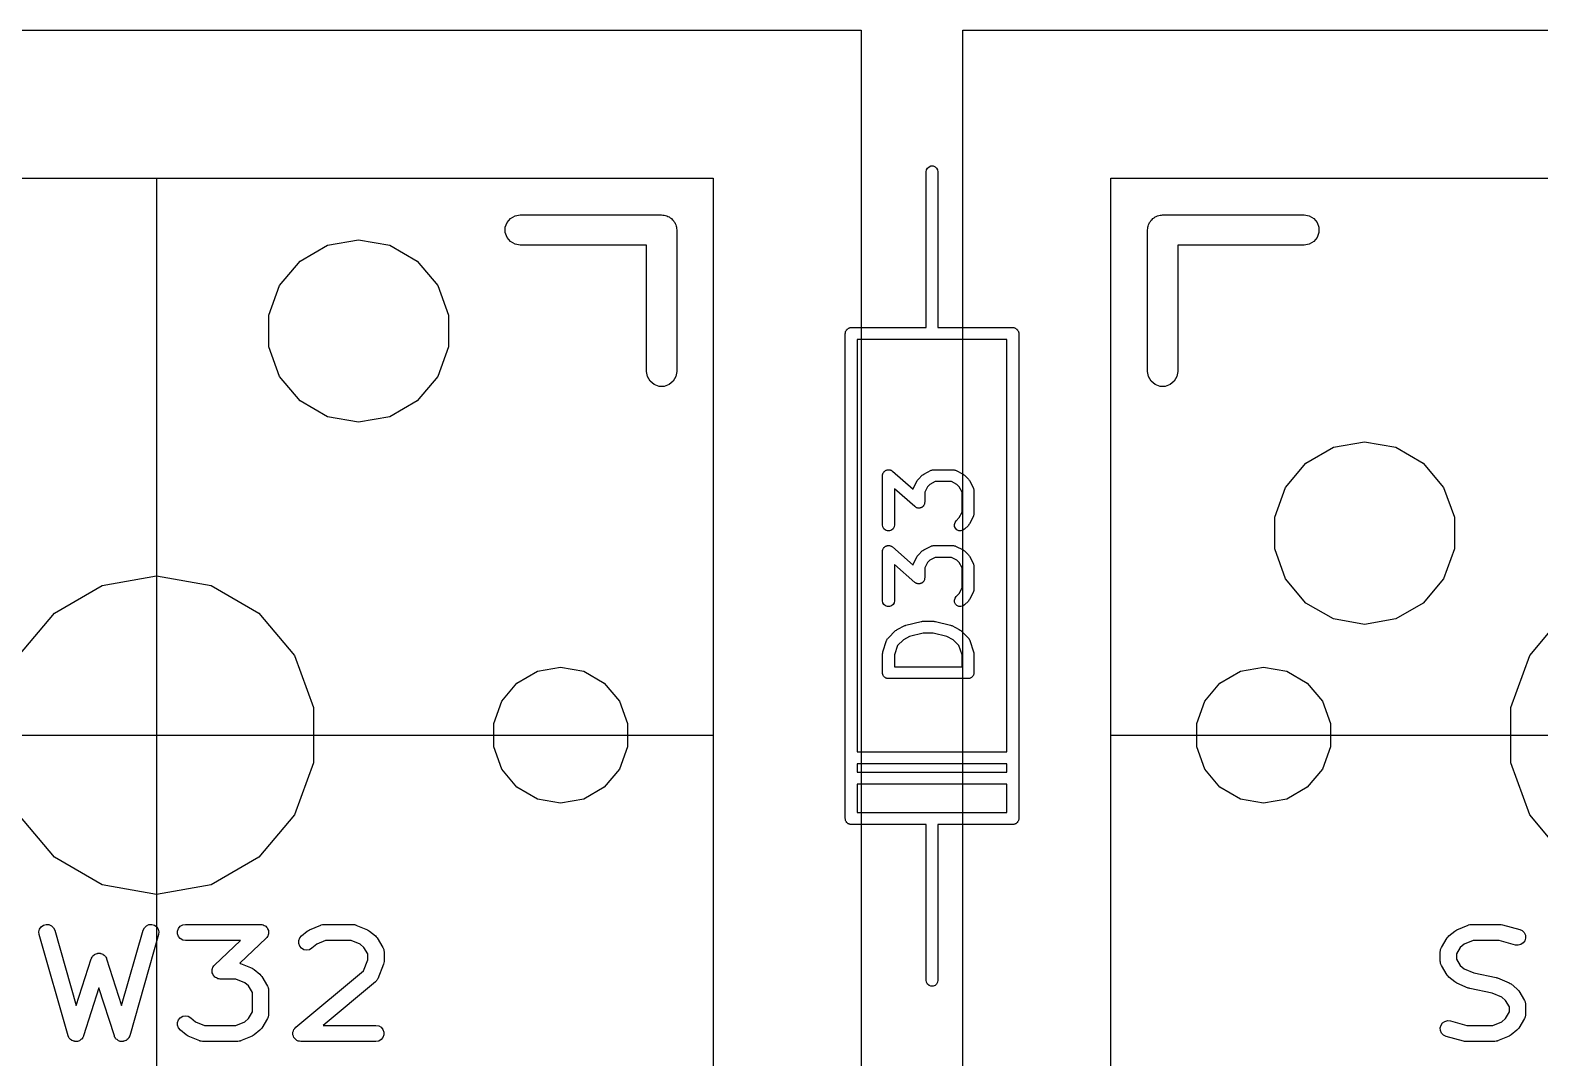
# Model space of a CAD drawing. Header units: millimetres. Extents: x 30 to 728, y -111 to 447.
# Drawn here: x 105.27 to 124.25, y 126.03 to 138.95 of the extents above; entities that cross this region are included whole.
import ezdxf

# ---------------------------------------------------------------- set-up
doc = ezdxf.new("R2010")
doc.units = ezdxf.units.MM
for name, color, linetype in [('BLACK', 7, 'Continuous'), ('プレート', 6, 'Continuous'), ('参照キーキャップ', 7, 'Continuous'), ('寸法', 21, 'Continuous')]:
    doc.layers.add(name, color=color, linetype=linetype)
doc.layers.add('補助線', color=4, linetype='Continuous', transparency=0.8)

# ---------------------------------------------------------------- blocks, each defined once
blk = doc.blocks.new('hhskb-F.SilkS')
at = {"layer": 'BLACK'}
for p, q in [((82.925, -90.92), (82.9295, -90.8943)), ((82.925, -92.19), (82.925, -90.92)), ((82.9295, -90.8943), (82.9425, -90.8718)), ((82.9425, -90.8718), (82.9625, -90.855)), ((82.9625, -90.855), (82.987, -90.8461)), ((82.987, -90.8461), (83.013, -90.8461)), ((83.013, -90.8461), (83.0375, -90.855)), ((83.0375, -90.855), (83.0575, -90.8718)), ((83.0575, -90.8718), (83.0705, -90.8943)), ((83.0705, -90.8943), (83.075, -90.92)), ((83.075, -90.92), (83.075, -92.19)), ((77.6995, -91.5041), (77.7568, -91.471)), ((77.7568, -91.471), (77.822, -91.4595)), ((77.822, -91.4595), (79.6, -91.4595)), ((79.6, -91.4595), (79.6164, -91.4624)), ((79.6164, -91.4624), (79.6331, -91.4624)), ((79.6331, -91.4624), (79.6487, -91.4681)), ((79.6487, -91.4681), (79.6652, -91.471)), ((79.6652, -91.471), (79.6796, -91.4793)), ((79.6796, -91.4793), (79.6953, -91.485)), ((79.6953, -91.485), (79.708, -91.4957)), ((79.708, -91.4957), (79.7225, -91.5041)), ((85.7775, -91.5041), (85.792, -91.4957)), ((85.792, -91.4957), (85.8047, -91.485)), ((85.8047, -91.485), (85.8204, -91.4793)), ((85.8204, -91.4793), (85.8348, -91.471)), ((85.8348, -91.471), (85.8513, -91.4681)), ((85.8513, -91.4681), (85.8669, -91.4624)), ((85.8669, -91.4624), (85.8836, -91.4624)), ((85.8836, -91.4624), (85.9, -91.4595)), ((85.9, -91.4595), (87.678, -91.4595)), ((87.678, -91.4595), (87.7432, -91.471)), ((87.7432, -91.471), (87.8005, -91.5041)), ((77.6344, -91.6169), (77.657, -91.5547)), ((77.6344, -91.6831), (77.6344, -91.6169)), ((77.657, -91.7452), (77.6344, -91.6831)), ((77.657, -91.5547), (77.6995, -91.5041)), ((79.7225, -91.5041), (79.7332, -91.5168)), ((79.7332, -91.5168), (79.7459, -91.5275)), ((79.7459, -91.5275), (79.7543, -91.542)), ((79.7543, -91.542), (79.765, -91.5547)), ((79.765, -91.5547), (79.7707, -91.5704)), ((79.7707, -91.5704), (79.779, -91.5848)), ((79.779, -91.5848), (79.7819, -91.6013)), ((79.7819, -91.6013), (79.7876, -91.6169)), ((79.7876, -91.6169), (79.7876, -91.6336)), ((79.7876, -91.6336), (79.7905, -91.65)), ((79.7905, -91.65), (79.7905, -93.428)), ((85.7095, -91.65), (85.7124, -91.6336)), ((85.7095, -93.428), (85.7095, -91.65)), ((85.7124, -91.6169), (85.7181, -91.6013)), ((85.7124, -91.6336), (85.7124, -91.6169)), ((85.7181, -91.6013), (85.721, -91.5848)), ((85.721, -91.5848), (85.7293, -91.5704)), ((85.7293, -91.5704), (85.735, -91.5547)), ((85.735, -91.5547), (85.7457, -91.542)), ((85.7457, -91.542), (85.7541, -91.5275)), ((85.7541, -91.5275), (85.7668, -91.5168)), ((85.7668, -91.5168), (85.7775, -91.5041)), ((87.8005, -91.5041), (87.843, -91.5547)), ((87.843, -91.5547), (87.8656, -91.6169)), ((87.8656, -91.6831), (87.843, -91.7452)), ((87.8656, -91.6169), (87.8656, -91.6831)), ((75.0525, -92.0411), (75.3976, -91.8418)), ((75.3976, -91.8418), (75.79, -91.7726)), ((75.79, -91.7726), (76.1824, -91.8418)), ((76.1824, -91.8418), (76.5275, -92.0411)), ((77.6995, -91.7959), (77.657, -91.7452)), ((77.7568, -91.829), (77.6995, -91.7959)), ((77.822, -91.8405), (77.7568, -91.829)), ((79.4095, -91.8405), (77.822, -91.8405)), ((79.4095, -93.428), (79.4095, -91.8405)), ((87.678, -91.8405), (86.0905, -91.8405)), ((86.0905, -91.8405), (86.0905, -93.428)), ((87.7432, -91.829), (87.678, -91.8405)), ((87.8005, -91.7959), (87.7432, -91.829)), ((87.843, -91.7452), (87.8005, -91.7959)), ((74.7964, -92.3463), (75.0525, -92.0411)), ((76.5275, -92.0411), (76.7836, -92.3463)), ((82.925, -92.877), (82.925, -92.19)), ((83.075, -92.19), (83.075, -92.877)), ((74.6601, -92.7208), (74.7964, -92.3463)), ((76.7836, -92.3463), (76.9199, -92.7208)), ((74.6601, -93.1192), (74.6601, -92.7208)), ((76.9199, -92.7208), (76.9199, -93.1192)), ((81.909, -92.952), (81.9101, -92.9455)), ((81.909, -99.048), (81.909, -92.952)), ((81.9101, -92.939), (81.9124, -92.9328)), ((81.9101, -92.9455), (81.9101, -92.939)), ((81.9124, -92.9328), (81.9135, -92.9263)), ((81.9135, -92.9263), (81.9168, -92.9207)), ((81.9168, -92.9207), (81.919, -92.9145)), ((81.919, -92.9145), (81.9233, -92.9095)), ((81.9233, -92.9095), (81.9265, -92.9038)), ((81.9265, -92.9038), (81.9316, -92.8996)), ((81.9316, -92.8996), (81.9358, -92.8945)), ((81.9358, -92.8945), (81.9415, -92.8913)), ((81.9415, -92.8913), (81.9465, -92.887)), ((81.9465, -92.887), (81.9527, -92.8848)), ((81.9527, -92.8848), (81.9583, -92.8815)), ((81.9583, -92.8815), (81.9648, -92.8804)), ((81.9648, -92.8804), (81.971, -92.8781)), ((81.971, -92.8781), (81.9775, -92.8781)), ((81.9775, -92.8781), (81.984, -92.877)), ((81.984, -92.877), (82.925, -92.877)), ((83.075, -92.877), (84.016, -92.877)), ((84.016, -92.877), (84.0225, -92.8781)), ((84.0225, -92.8781), (84.029, -92.8781)), ((84.029, -92.8781), (84.0352, -92.8804)), ((84.0352, -92.8804), (84.0417, -92.8815)), ((84.0417, -92.8815), (84.0473, -92.8848)), ((84.0473, -92.8848), (84.0535, -92.887)), ((84.0535, -92.887), (84.0585, -92.8913)), ((84.0585, -92.8913), (84.0642, -92.8945)), ((84.0642, -92.8945), (84.0684, -92.8996)), ((84.0684, -92.8996), (84.0735, -92.9038)), ((84.0735, -92.9038), (84.0767, -92.9095)), ((84.0767, -92.9095), (84.081, -92.9145)), ((84.081, -92.9145), (84.0832, -92.9207)), ((84.0832, -92.9207), (84.0865, -92.9263)), ((84.0865, -92.9263), (84.0876, -92.9328)), ((84.0876, -92.9328), (84.0899, -92.939)), ((84.0899, -92.939), (84.0899, -92.9455)), ((84.0899, -92.9455), (84.091, -92.952)), ((84.091, -92.952), (84.091, -99.048)), ((74.7964, -93.4937), (74.6601, -93.1192)), ((76.9199, -93.1192), (76.7836, -93.4937)), ((83, -93.027), (82.059, -93.027)), ((82.059, -93.027), (82.059, -98.211)), ((83.941, -93.027), (83, -93.027)), ((83.941, -98.211), (83.941, -93.027)), ((75.0525, -93.7989), (74.7964, -93.4937)), ((76.7836, -93.4937), (76.5275, -93.7989)), ((79.421, -93.4932), (79.4095, -93.428)), ((79.4541, -93.5505), (79.421, -93.4932)), ((79.5048, -93.593), (79.4541, -93.5505)), ((79.7459, -93.5505), (79.6953, -93.593)), ((79.779, -93.4932), (79.7459, -93.5505)), ((79.7905, -93.428), (79.779, -93.4932)), ((85.721, -93.4932), (85.7095, -93.428)), ((85.7541, -93.5505), (85.721, -93.4932)), ((85.8047, -93.593), (85.7541, -93.5505)), ((86.0459, -93.5505), (85.9952, -93.593)), ((86.079, -93.4932), (86.0459, -93.5505)), ((86.0905, -93.428), (86.079, -93.4932)), ((79.5669, -93.6156), (79.5048, -93.593)), ((79.6331, -93.6156), (79.5669, -93.6156)), ((79.6953, -93.593), (79.6331, -93.6156)), ((85.8669, -93.6156), (85.8047, -93.593)), ((85.9331, -93.6156), (85.8669, -93.6156)), ((85.9952, -93.593), (85.9331, -93.6156)), ((75.3976, -93.9982), (75.0525, -93.7989)), ((76.5275, -93.7989), (76.1824, -93.9982)), ((75.79, -94.0674), (75.3976, -93.9982)), ((76.1824, -93.9982), (75.79, -94.0674)), ((88.0476, -94.3818), (88.44, -94.3126)), ((88.44, -94.3126), (88.8324, -94.3818)), ((87.7025, -94.5811), (88.0476, -94.3818)), ((88.8324, -94.3818), (89.1775, -94.5811)), ((82.3787, -94.7309), (82.3788, -94.7235)), ((82.3788, -94.7235), (82.3809, -94.7181)), ((82.3809, -94.7181), (82.3819, -94.7124)), ((82.3819, -94.7124), (82.3856, -94.7061)), ((82.3856, -94.7061), (82.3882, -94.6993)), ((82.3882, -94.6993), (82.392, -94.6949)), ((82.392, -94.6949), (82.3949, -94.6899)), ((82.3949, -94.6899), (82.4005, -94.6852)), ((82.4005, -94.6852), (82.4054, -94.6797)), ((82.4054, -94.6797), (82.4104, -94.6769)), ((82.4104, -94.6769), (82.4149, -94.6731)), ((82.4149, -94.6731), (82.4218, -94.6706)), ((82.4218, -94.6706), (82.4282, -94.6671)), ((82.4282, -94.6671), (82.4339, -94.6662)), ((82.4339, -94.6662), (82.4394, -94.6642)), ((82.4394, -94.6642), (82.4467, -94.6642)), ((82.4467, -94.6642), (82.4539, -94.6631)), ((82.4539, -94.6631), (82.4596, -94.6642)), ((82.4596, -94.6642), (82.4654, -94.6642)), ((82.4654, -94.6642), (82.4723, -94.6667)), ((82.4723, -94.6667), (82.4795, -94.6682)), ((82.4795, -94.6682), (82.4844, -94.6712)), ((82.4844, -94.6712), (82.4899, -94.6731)), ((82.4899, -94.6731), (82.4955, -94.6779)), ((82.4955, -94.6779), (82.5018, -94.6817)), ((82.5018, -94.6817), (82.7618, -94.9091)), ((82.8755, -94.7327), (82.8854, -94.7258)), ((82.8854, -94.7258), (82.895, -94.7186)), ((82.895, -94.7186), (82.9903, -94.671)), ((82.9903, -94.671), (82.9944, -94.6698)), ((82.9944, -94.6698), (82.9982, -94.6676)), ((82.9982, -94.6676), (83.0068, -94.6661)), ((83.0068, -94.6661), (83.0152, -94.6636)), ((83.0152, -94.6636), (83.0196, -94.6638)), ((83.0196, -94.6638), (83.0238, -94.6631)), ((83.0238, -94.6631), (83.2619, -94.6631)), ((83.2619, -94.6631), (83.2662, -94.6638)), ((83.2662, -94.6638), (83.2705, -94.6636)), ((83.2705, -94.6636), (83.2789, -94.6661)), ((83.2789, -94.6661), (83.2876, -94.6676)), ((83.2876, -94.6676), (83.2913, -94.6698)), ((83.2913, -94.6698), (83.2954, -94.671)), ((83.2954, -94.671), (83.3907, -94.7186)), ((83.3907, -94.7186), (83.4003, -94.7258)), ((83.4003, -94.7258), (83.4102, -94.7327)), ((87.4464, -94.8863), (87.7025, -94.5811)), ((89.1775, -94.5811), (89.4336, -94.8863)), ((82.3774, -94.7381), (82.3787, -94.7309)), ((82.3774, -95.3571), (82.3774, -94.7381)), ((82.7839, -95.1279), (82.5274, -94.9034)), ((82.5274, -94.9034), (82.5274, -95.3571)), ((82.7618, -94.9091), (82.7629, -94.9029)), ((82.7629, -94.9029), (82.765, -94.8992)), ((82.765, -94.8992), (82.7663, -94.895)), ((82.7663, -94.895), (82.8139, -94.7998)), ((82.8139, -94.7998), (82.821, -94.7901)), ((82.821, -94.7901), (82.8279, -94.7803)), ((82.8279, -94.7803), (82.8755, -94.7327)), ((82.9426, -94.8778), (82.9083, -94.9463)), ((82.973, -94.8474), (82.9426, -94.8778)), ((83.0415, -94.8131), (82.973, -94.8474)), ((83.2442, -94.8131), (83.0415, -94.8131)), ((83.3127, -94.8474), (83.2442, -94.8131)), ((83.3431, -94.8778), (83.3127, -94.8474)), ((83.3774, -94.9463), (83.3431, -94.8778)), ((83.4102, -94.7327), (83.4578, -94.7803)), ((83.4578, -94.7803), (83.4647, -94.7901)), ((83.4647, -94.7901), (83.4718, -94.7998)), ((83.4718, -94.7998), (83.5195, -94.895)), ((83.5195, -94.895), (83.5207, -94.8992)), ((83.5207, -94.8992), (83.5229, -94.9029)), ((83.5229, -94.9029), (83.5244, -94.9116)), ((83.5244, -94.9116), (83.5269, -94.92)), ((87.3101, -95.2608), (87.4464, -94.8863)), ((89.4336, -94.8863), (89.5699, -95.2608)), ((82.9001, -95.1034), (82.8975, -95.1103)), ((82.9038, -95.0971), (82.9001, -95.1034)), ((82.9048, -95.0914), (82.9038, -95.0971)), ((82.9069, -95.086), (82.9048, -95.0914)), ((82.9071, -95.0786), (82.9069, -95.086)), ((82.9083, -95.0714), (82.9071, -95.0786)), ((82.9083, -94.9463), (82.9083, -95.0714)), ((83.3774, -95.1966), (83.3774, -94.9463)), ((83.5269, -94.92), (83.5266, -94.9243)), ((83.5266, -94.9243), (83.5274, -94.9286)), ((83.5274, -94.9286), (83.5274, -95.2143)), ((82.7902, -95.1317), (82.7839, -95.1279)), ((82.7958, -95.1364), (82.7902, -95.1317)), ((82.8013, -95.1384), (82.7958, -95.1364)), ((82.8062, -95.1414), (82.8013, -95.1384)), ((82.8134, -95.1428), (82.8062, -95.1414)), ((82.8203, -95.1453), (82.8134, -95.1428)), ((82.8261, -95.1453), (82.8203, -95.1453)), ((82.8318, -95.1464), (82.8261, -95.1453)), ((82.839, -95.1453), (82.8318, -95.1464)), ((82.8464, -95.1453), (82.839, -95.1453)), ((82.8518, -95.1433), (82.8464, -95.1453)), ((82.8575, -95.1424), (82.8518, -95.1433)), ((82.8639, -95.1389), (82.8575, -95.1424)), ((82.8708, -95.1364), (82.8639, -95.1389)), ((82.8753, -95.1327), (82.8708, -95.1364)), ((82.8803, -95.1299), (82.8753, -95.1327)), ((82.8852, -95.1243), (82.8803, -95.1299)), ((82.8908, -95.1196), (82.8852, -95.1243)), ((82.8937, -95.1146), (82.8908, -95.1196)), ((82.8975, -95.1103), (82.8937, -95.1146)), ((83.3041, -95.3041), (83.3431, -95.2651)), ((83.3431, -95.2651), (83.3774, -95.1966)), ((83.5195, -95.2478), (83.4718, -95.3431)), ((83.5207, -95.2437), (83.5195, -95.2478)), ((83.5229, -95.2399), (83.5207, -95.2437)), ((83.5244, -95.2313), (83.5229, -95.2399)), ((83.5269, -95.2229), (83.5244, -95.2313)), ((83.5274, -95.2143), (83.5266, -95.2185)), ((83.5266, -95.2185), (83.5269, -95.2229)), ((87.3101, -95.6592), (87.3101, -95.2608)), ((89.5699, -95.2608), (89.5699, -95.6592)), ((82.3819, -95.3828), (82.3774, -95.3571)), ((82.3949, -95.4054), (82.3819, -95.3828)), ((82.4149, -95.4221), (82.3949, -95.4054)), ((82.4394, -95.431), (82.4149, -95.4221)), ((82.4654, -95.431), (82.4394, -95.431)), ((82.4899, -95.4221), (82.4654, -95.431)), ((82.5098, -95.4054), (82.4899, -95.4221)), ((82.5229, -95.3828), (82.5098, -95.4054)), ((82.5274, -95.3571), (82.5229, -95.3828)), ((83.2824, -95.3506), (83.2892, -95.3254)), ((83.2847, -95.3766), (83.2824, -95.3506)), ((83.2957, -95.4002), (83.2847, -95.3766)), ((83.2892, -95.3254), (83.3041, -95.3041)), ((83.3141, -95.4186), (83.2957, -95.4002)), ((83.3377, -95.4296), (83.3141, -95.4186)), ((83.3637, -95.4319), (83.3377, -95.4296)), ((83.3888, -95.4251), (83.3637, -95.4319)), ((83.4102, -95.4102), (83.3888, -95.4251)), ((83.4578, -95.3626), (83.4102, -95.4102)), ((83.4647, -95.3527), (83.4578, -95.3626)), ((83.4718, -95.3431), (83.4647, -95.3527)), ((82.3788, -95.6759), (82.3809, -95.6705)), ((82.3809, -95.6705), (82.3819, -95.6648)), ((82.3819, -95.6648), (82.3856, -95.6585)), ((82.3856, -95.6585), (82.3882, -95.6516)), ((82.3882, -95.6516), (82.392, -95.6473)), ((82.392, -95.6473), (82.3949, -95.6423)), ((82.3949, -95.6423), (82.4005, -95.6376)), ((82.4005, -95.6376), (82.4054, -95.632)), ((82.4054, -95.632), (82.4104, -95.6292)), ((82.4104, -95.6292), (82.4149, -95.6255)), ((82.4149, -95.6255), (82.4218, -95.623)), ((82.4218, -95.623), (82.4282, -95.6195)), ((82.4282, -95.6195), (82.4339, -95.6186)), ((82.4339, -95.6186), (82.4394, -95.6166)), ((82.4394, -95.6166), (82.4467, -95.6166)), ((82.4467, -95.6166), (82.4539, -95.6155)), ((82.4539, -95.6155), (82.4596, -95.6166)), ((82.4596, -95.6166), (82.4654, -95.6166)), ((82.4654, -95.6166), (82.4723, -95.6191)), ((82.4723, -95.6191), (82.4795, -95.6205)), ((82.4795, -95.6205), (82.4844, -95.6235)), ((82.4844, -95.6235), (82.4899, -95.6255)), ((82.4899, -95.6255), (82.4955, -95.6302)), ((82.4955, -95.6302), (82.5018, -95.634)), ((82.5018, -95.634), (82.7618, -95.8615)), ((82.8854, -95.6782), (82.895, -95.671)), ((82.895, -95.671), (82.9903, -95.6234)), ((82.9903, -95.6234), (82.9944, -95.6222)), ((82.9944, -95.6222), (82.9982, -95.62)), ((82.9982, -95.62), (83.0068, -95.6185)), ((83.0068, -95.6185), (83.0152, -95.616)), ((83.0152, -95.616), (83.0196, -95.6162)), ((83.0196, -95.6162), (83.0238, -95.6155)), ((83.0238, -95.6155), (83.2619, -95.6155)), ((83.2619, -95.6155), (83.2662, -95.6162)), ((83.2662, -95.6162), (83.2705, -95.616)), ((83.2705, -95.616), (83.2789, -95.6185)), ((83.2789, -95.6185), (83.2876, -95.62)), ((83.2876, -95.62), (83.2913, -95.6222)), ((83.2913, -95.6222), (83.2954, -95.6234)), ((83.2954, -95.6234), (83.3907, -95.671)), ((83.3907, -95.671), (83.4003, -95.6782)), ((87.4464, -96.0337), (87.3101, -95.6592)), ((89.5699, -95.6592), (89.4336, -96.0337)), ((82.3774, -95.6905), (82.3787, -95.6833)), ((82.3774, -96.3095), (82.3774, -95.6905)), ((82.3787, -95.6833), (82.3788, -95.6759)), ((82.7839, -96.0803), (82.5274, -95.8558)), ((82.5274, -95.8558), (82.5274, -96.3095)), ((82.7618, -95.8615), (82.7629, -95.8553)), ((82.7629, -95.8553), (82.765, -95.8516)), ((82.765, -95.8516), (82.7663, -95.8474)), ((82.7663, -95.8474), (82.8139, -95.7522)), ((82.8139, -95.7522), (82.821, -95.7425)), ((82.821, -95.7425), (82.8279, -95.7327)), ((82.8279, -95.7327), (82.8755, -95.6851)), ((82.8755, -95.6851), (82.8854, -95.6782)), ((82.9426, -95.8301), (82.9083, -95.8987)), ((82.973, -95.7997), (82.9426, -95.8301)), ((83.0415, -95.7655), (82.973, -95.7997)), ((83.2442, -95.7655), (83.0415, -95.7655)), ((83.3127, -95.7997), (83.2442, -95.7655)), ((83.3431, -95.8301), (83.3127, -95.7997)), ((83.3774, -95.8987), (83.3431, -95.8301)), ((83.4003, -95.6782), (83.4102, -95.6851)), ((83.4102, -95.6851), (83.4578, -95.7327)), ((83.4578, -95.7327), (83.4647, -95.7425)), ((83.4647, -95.7425), (83.4718, -95.7522)), ((83.4718, -95.7522), (83.5195, -95.8474)), ((83.5195, -95.8474), (83.5207, -95.8516)), ((83.5207, -95.8516), (83.5229, -95.8553)), ((83.5229, -95.8553), (83.5244, -95.864)), ((83.5244, -95.864), (83.5269, -95.8724)), ((72.5654, -96.1192), (73.25, -95.9985)), ((73.25, -95.9985), (73.9346, -96.1192)), ((82.9038, -96.0495), (82.9001, -96.0558)), ((82.9048, -96.0438), (82.9038, -96.0495)), ((82.9069, -96.0384), (82.9048, -96.0438)), ((82.9071, -96.031), (82.9069, -96.0384)), ((82.9083, -96.0238), (82.9071, -96.031)), ((82.9083, -95.8987), (82.9083, -96.0238)), ((83.3774, -96.149), (83.3774, -95.8987)), ((83.5269, -95.8724), (83.5266, -95.8767)), ((83.5266, -95.8767), (83.5274, -95.881)), ((83.5274, -95.881), (83.5274, -96.1667)), ((87.7025, -96.3389), (87.4464, -96.0337)), ((89.4336, -96.0337), (89.1775, -96.3389)), ((71.9634, -96.4667), (72.5654, -96.1192)), ((73.9346, -96.1192), (74.5365, -96.4667)), ((82.7902, -96.084), (82.7839, -96.0803)), ((82.7958, -96.0888), (82.7902, -96.084)), ((82.8013, -96.0907), (82.7958, -96.0888)), ((82.8062, -96.0937), (82.8013, -96.0907)), ((82.8134, -96.0952), (82.8062, -96.0937)), ((82.8203, -96.0977), (82.8134, -96.0952)), ((82.8261, -96.0977), (82.8203, -96.0977)), ((82.8318, -96.0988), (82.8261, -96.0977)), ((82.839, -96.0977), (82.8318, -96.0988)), ((82.8464, -96.0977), (82.839, -96.0977)), ((82.8518, -96.0957), (82.8464, -96.0977)), ((82.8575, -96.0948), (82.8518, -96.0957)), ((82.8639, -96.0913), (82.8575, -96.0948)), ((82.8708, -96.0888), (82.8639, -96.0913)), ((82.8753, -96.085), (82.8708, -96.0888)), ((82.8803, -96.0823), (82.8753, -96.085)), ((82.8852, -96.0767), (82.8803, -96.0823)), ((82.8908, -96.072), (82.8852, -96.0767)), ((82.8937, -96.067), (82.8908, -96.072)), ((82.8975, -96.0626), (82.8937, -96.067)), ((82.9001, -96.0558), (82.8975, -96.0626)), ((83.3041, -96.2565), (83.3431, -96.2175)), ((83.3431, -96.2175), (83.3774, -96.149)), ((83.5195, -96.2002), (83.4718, -96.2954)), ((83.5207, -96.1961), (83.5195, -96.2002)), ((83.5229, -96.1923), (83.5207, -96.1961)), ((83.5244, -96.1837), (83.5229, -96.1923)), ((83.5269, -96.1752), (83.5244, -96.1837)), ((83.5274, -96.1667), (83.5266, -96.1709)), ((83.5266, -96.1709), (83.5269, -96.1752)), ((82.3819, -96.3352), (82.3774, -96.3095)), ((82.3949, -96.3577), (82.3819, -96.3352)), ((82.4149, -96.3745), (82.3949, -96.3577)), ((82.4394, -96.3834), (82.4149, -96.3745)), ((82.4654, -96.3834), (82.4394, -96.3834)), ((82.4899, -96.3745), (82.4654, -96.3834)), ((82.5098, -96.3577), (82.4899, -96.3745)), ((82.5229, -96.3352), (82.5098, -96.3577)), ((82.5274, -96.3095), (82.5229, -96.3352)), ((83.2824, -96.303), (83.2892, -96.2778)), ((83.2847, -96.3289), (83.2824, -96.303)), ((83.2957, -96.3525), (83.2847, -96.3289)), ((83.2892, -96.2778), (83.3041, -96.2565)), ((83.3141, -96.371), (83.2957, -96.3525)), ((83.3377, -96.382), (83.3141, -96.371)), ((83.3637, -96.3842), (83.3377, -96.382)), ((83.3888, -96.3775), (83.3637, -96.3842)), ((83.4102, -96.3626), (83.3888, -96.3775)), ((83.4578, -96.3149), (83.4102, -96.3626)), ((83.4647, -96.3051), (83.4578, -96.3149)), ((83.4718, -96.2954), (83.4647, -96.3051)), ((88.0476, -96.5382), (87.7025, -96.3389)), ((89.1775, -96.3389), (88.8324, -96.5382)), ((71.5166, -96.9992), (71.9634, -96.4667)), ((74.5365, -96.4667), (74.9834, -96.9992)), ((82.5617, -96.671), (82.6569, -96.6234)), ((82.6569, -96.6234), (82.6648, -96.6211)), ((82.6648, -96.6211), (82.6723, -96.6177)), ((82.6723, -96.6177), (82.8628, -96.5701)), ((82.8628, -96.5701), (82.8719, -96.5694)), ((82.8719, -96.5694), (82.881, -96.5679)), ((82.881, -96.5679), (83.0238, -96.5679)), ((83.0238, -96.5679), (83.0328, -96.5694)), ((83.0328, -96.5694), (83.042, -96.5701)), ((83.042, -96.5701), (83.2325, -96.6177)), ((83.2325, -96.6177), (83.24, -96.6211)), ((83.24, -96.6211), (83.2478, -96.6234)), ((83.2478, -96.6234), (83.3431, -96.671)), ((88.44, -96.6074), (88.0476, -96.5382)), ((88.8324, -96.5382), (88.44, -96.6074)), ((90.5166, -96.9992), (90.9634, -96.4667)), ((82.3812, -96.9525), (82.4288, -96.8096)), ((82.4288, -96.8096), (82.4309, -96.8058)), ((82.4309, -96.8058), (82.432, -96.8016)), ((82.432, -96.8016), (82.4371, -96.7944)), ((82.4371, -96.7944), (82.4413, -96.7867)), ((82.4413, -96.7867), (82.4445, -96.7838)), ((82.4445, -96.7838), (82.447, -96.7803)), ((82.447, -96.7803), (82.5422, -96.6851)), ((82.5422, -96.6851), (82.552, -96.6782)), ((82.552, -96.6782), (82.5617, -96.671)), ((82.6397, -96.7997), (82.5656, -96.8738)), ((82.7167, -96.7612), (82.6397, -96.7997)), ((82.8902, -96.7179), (82.7167, -96.7612)), ((83.0146, -96.7179), (82.8902, -96.7179)), ((83.1881, -96.7612), (83.0146, -96.7179)), ((83.2651, -96.7997), (83.1881, -96.7612)), ((83.3392, -96.8738), (83.2651, -96.7997)), ((83.3431, -96.671), (83.3527, -96.6782)), ((83.3527, -96.6782), (83.3626, -96.6851)), ((83.3626, -96.6851), (83.4578, -96.7803)), ((83.4578, -96.7803), (83.4603, -96.7838)), ((83.4603, -96.7838), (83.4635, -96.7867)), ((83.4635, -96.7867), (83.4677, -96.7944)), ((83.4677, -96.7944), (83.4727, -96.8016)), ((83.4727, -96.8016), (83.4739, -96.8058)), ((83.4739, -96.8058), (83.4759, -96.8096)), ((83.4759, -96.8096), (83.5235, -96.9525)), ((74.9834, -96.9992), (75.2211, -97.6524)), ((82.3774, -96.9762), (82.3795, -96.9643)), ((82.3774, -97.2143), (82.3774, -96.9762)), ((82.3795, -96.9643), (82.3812, -96.9525)), ((82.5656, -96.8738), (82.5274, -96.9884)), ((82.5274, -96.9884), (82.5274, -97.1393)), ((83.3774, -96.9884), (83.3392, -96.8738)), ((83.3774, -97.1393), (83.3774, -96.9884)), ((83.5235, -96.9525), (83.5253, -96.9643)), ((83.5253, -96.9643), (83.5274, -96.9762)), ((83.5274, -96.9762), (83.5274, -97.2143)), ((90.2789, -97.6524), (90.5166, -96.9992)), ((78.0379, -97.1974), (78.33, -97.1458)), ((78.33, -97.1458), (78.6221, -97.1974)), ((82.5274, -97.1393), (83.3774, -97.1393)), ((86.8779, -97.1974), (87.17, -97.1458)), ((87.17, -97.1458), (87.4621, -97.1974)), ((77.5903, -97.5729), (77.781, -97.3457)), ((77.781, -97.3457), (78.0379, -97.1974)), ((78.6221, -97.1974), (78.879, -97.3457)), ((78.879, -97.3457), (79.0697, -97.5729)), ((82.3785, -97.2207), (82.3774, -97.2143)), ((82.3785, -97.2273), (82.3785, -97.2207)), ((82.3808, -97.2335), (82.3785, -97.2273)), ((82.3819, -97.2399), (82.3808, -97.2335)), ((82.3852, -97.2456), (82.3819, -97.2399)), ((82.3874, -97.2518), (82.3852, -97.2456)), ((82.3916, -97.2568), (82.3874, -97.2518)), ((82.3949, -97.2625), (82.3916, -97.2568)), ((82.4, -97.2667), (82.3949, -97.2625)), ((82.4042, -97.2717), (82.4, -97.2667)), ((82.4099, -97.275), (82.4042, -97.2717)), ((82.4149, -97.2792), (82.4099, -97.275)), ((82.421, -97.2815), (82.4149, -97.2792)), ((82.4267, -97.2848), (82.421, -97.2815)), ((82.4332, -97.2859), (82.4267, -97.2848)), ((82.4394, -97.2881), (82.4332, -97.2859)), ((82.4459, -97.2881), (82.4394, -97.2881)), ((82.4524, -97.2893), (82.4459, -97.2881)), ((83.4524, -97.2893), (82.4524, -97.2893)), ((83.4588, -97.2881), (83.4524, -97.2893)), ((83.4654, -97.2881), (83.4588, -97.2881)), ((83.4716, -97.2859), (83.4654, -97.2881)), ((83.478, -97.2848), (83.4716, -97.2859)), ((83.4837, -97.2815), (83.478, -97.2848)), ((83.4899, -97.2792), (83.4837, -97.2815)), ((83.4949, -97.275), (83.4899, -97.2792)), ((83.5006, -97.2717), (83.4949, -97.275)), ((83.5048, -97.2667), (83.5006, -97.2717)), ((83.5098, -97.2625), (83.5048, -97.2667)), ((83.5131, -97.2568), (83.5098, -97.2625)), ((83.5173, -97.2518), (83.5131, -97.2568)), ((83.5196, -97.2456), (83.5173, -97.2518)), ((83.5229, -97.2399), (83.5196, -97.2456)), ((83.524, -97.2335), (83.5229, -97.2399)), ((83.5262, -97.2273), (83.524, -97.2335)), ((83.5274, -97.2143), (83.5262, -97.2207)), ((83.5262, -97.2207), (83.5262, -97.2273)), ((86.4303, -97.5729), (86.621, -97.3457)), ((86.621, -97.3457), (86.8779, -97.1974)), ((87.4621, -97.1974), (87.719, -97.3457)), ((87.719, -97.3457), (87.9097, -97.5729)), ((77.4888, -97.8517), (77.5903, -97.5729)), ((79.0697, -97.5729), (79.1712, -97.8517)), ((86.3288, -97.8517), (86.4303, -97.5729)), ((87.9097, -97.5729), (88.0112, -97.8517)), ((75.2211, -97.6524), (75.2211, -98.3476)), ((90.2789, -98.3476), (90.2789, -97.6524)), ((77.4888, -98.1483), (77.4888, -97.8517)), ((79.1712, -97.8517), (79.1712, -98.1483)), ((86.3288, -98.1483), (86.3288, -97.8517)), ((88.0112, -97.8517), (88.0112, -98.1483)), ((77.5903, -98.4271), (77.4888, -98.1483)), ((79.1712, -98.1483), (79.0697, -98.4271)), ((82.059, -98.211), (83.941, -98.211)), ((86.4303, -98.4271), (86.3288, -98.1483)), ((88.0112, -98.1483), (87.9097, -98.4271)), ((75.2211, -98.3476), (74.9834, -99.0008)), ((77.781, -98.6543), (77.5903, -98.4271)), ((79.0697, -98.4271), (78.879, -98.6543)), ((82.059, -98.361), (82.059, -98.465)), ((83.941, -98.361), (82.059, -98.361)), ((82.059, -98.465), (83.941, -98.465)), ((83.941, -98.465), (83.941, -98.361)), ((86.621, -98.6543), (86.4303, -98.4271)), ((87.9097, -98.4271), (87.719, -98.6543)), ((90.5166, -99.0008), (90.2789, -98.3476)), ((78.0379, -98.8026), (77.781, -98.6543)), ((78.879, -98.6543), (78.6221, -98.8026)), ((83.941, -98.615), (82.059, -98.615)), ((82.059, -98.615), (82.059, -98.973)), ((83.941, -98.973), (83.941, -98.615)), ((86.8779, -98.8026), (86.621, -98.6543)), ((87.719, -98.6543), (87.4621, -98.8026)), ((78.33, -98.8541), (78.0379, -98.8026)), ((78.6221, -98.8026), (78.33, -98.8541)), ((87.17, -98.8541), (86.8779, -98.8026)), ((87.4621, -98.8026), (87.17, -98.8541)), ((71.9634, -99.5332), (71.5166, -99.0008)), ((74.9834, -99.0008), (74.5365, -99.5332)), ((81.9101, -99.0545), (81.909, -99.048)), ((81.9101, -99.061), (81.9101, -99.0545)), ((81.9124, -99.0672), (81.9101, -99.061)), ((81.9135, -99.0737), (81.9124, -99.0672)), ((81.9168, -99.0793), (81.9135, -99.0737)), ((81.919, -99.0855), (81.9168, -99.0793)), ((81.9233, -99.0905), (81.919, -99.0855)), ((81.9265, -99.0962), (81.9233, -99.0905)), ((82.059, -98.973), (83, -98.973)), ((83, -98.973), (83.941, -98.973)), ((84.0767, -99.0905), (84.0735, -99.0962)), ((84.081, -99.0855), (84.0767, -99.0905)), ((84.0832, -99.0793), (84.081, -99.0855)), ((84.0865, -99.0737), (84.0832, -99.0793)), ((84.0876, -99.0672), (84.0865, -99.0737)), ((84.0899, -99.061), (84.0876, -99.0672)), ((84.091, -99.048), (84.0899, -99.0545)), ((84.0899, -99.0545), (84.0899, -99.061)), ((90.9634, -99.5332), (90.5166, -99.0008)), ((81.9316, -99.1004), (81.9265, -99.0962)), ((81.9358, -99.1055), (81.9316, -99.1004)), ((81.9415, -99.1087), (81.9358, -99.1055)), ((81.9465, -99.113), (81.9415, -99.1087)), ((81.9527, -99.1152), (81.9465, -99.113)), ((81.9583, -99.1185), (81.9527, -99.1152)), ((81.9648, -99.1196), (81.9583, -99.1185)), ((81.971, -99.1219), (81.9648, -99.1196)), ((81.9775, -99.1219), (81.971, -99.1219)), ((81.984, -99.123), (81.9775, -99.1219)), ((82.925, -99.123), (81.984, -99.123)), ((82.925, -99.81), (82.925, -99.123)), ((84.016, -99.123), (83.075, -99.123)), ((83.075, -99.123), (83.075, -99.81)), ((84.0225, -99.1219), (84.016, -99.123)), ((84.029, -99.1219), (84.0225, -99.1219)), ((84.0352, -99.1196), (84.029, -99.1219)), ((84.0417, -99.1185), (84.0352, -99.1196)), ((84.0473, -99.1152), (84.0417, -99.1185)), ((84.0535, -99.113), (84.0473, -99.1152)), ((84.0585, -99.1087), (84.0535, -99.113)), ((84.0642, -99.1055), (84.0585, -99.1087)), ((84.0684, -99.1004), (84.0642, -99.1055)), ((84.0735, -99.0962), (84.0684, -99.1004)), ((72.5654, -99.8808), (71.9634, -99.5332)), ((74.5365, -99.5332), (73.9346, -99.8808)), ((82.925, -101.08), (82.925, -99.81)), ((83.075, -99.81), (83.075, -101.08)), ((73.25, -100.002), (72.5654, -99.8808)), ((73.9346, -99.8808), (73.25, -100.002)), ((71.7784, -100.438), (71.7981, -100.409)), ((71.7981, -100.409), (71.8267, -100.388)), ((71.8267, -100.388), (71.8606, -100.378)), ((71.8606, -100.378), (71.8958, -100.381)), ((71.8958, -100.381), (71.928, -100.395)), ((71.928, -100.395), (71.9534, -100.42)), ((71.9534, -100.42), (71.9688, -100.452)), ((73.0797, -100.452), (73.0952, -100.42)), ((73.0952, -100.42), (73.1205, -100.395)), ((73.1205, -100.395), (73.1528, -100.381)), ((73.1528, -100.381), (73.188, -100.378)), ((73.188, -100.378), (73.2219, -100.388)), ((73.2219, -100.388), (73.2504, -100.409)), ((73.2504, -100.409), (73.2702, -100.438)), ((73.5249, -100.429), (73.5476, -100.402)), ((73.5476, -100.402), (73.5781, -100.384)), ((73.5781, -100.384), (73.6129, -100.378)), ((73.6129, -100.378), (74.5563, -100.378)), ((74.5563, -100.378), (74.5706, -100.38)), ((74.5706, -100.38), (74.585, -100.382)), ((74.585, -100.382), (74.5879, -100.383)), ((74.5879, -100.383), (74.591, -100.384)), ((74.591, -100.384), (74.6036, -100.391)), ((74.6036, -100.391), (74.6166, -100.398)), ((74.6166, -100.398), (74.6188, -100.4)), ((74.6188, -100.4), (74.6216, -100.402)), ((74.6216, -100.402), (74.6309, -100.413)), ((74.6309, -100.413), (74.6409, -100.423)), ((75.1704, -100.446), (75.3155, -100.386)), ((75.3155, -100.386), (75.3178, -100.385)), ((75.3178, -100.385), (75.3198, -100.384)), ((75.3198, -100.384), (75.3349, -100.381)), ((75.3349, -100.381), (75.3499, -100.378)), ((75.3499, -100.378), (75.3523, -100.378)), ((75.3523, -100.378), (75.3546, -100.378)), ((75.3546, -100.378), (75.7174, -100.378)), ((75.7174, -100.378), (75.7197, -100.378)), ((75.7197, -100.378), (75.7221, -100.378)), ((75.7221, -100.378), (75.7371, -100.381)), ((75.7371, -100.381), (75.7522, -100.384)), ((75.7522, -100.384), (75.7542, -100.385)), ((75.7542, -100.385), (75.7565, -100.386)), ((75.7565, -100.386), (75.9016, -100.446)), ((89.5984, -100.446), (89.7435, -100.386)), ((89.7435, -100.386), (89.7458, -100.385)), ((89.7458, -100.385), (89.7478, -100.384)), ((89.7478, -100.384), (89.7629, -100.381)), ((89.7629, -100.381), (89.7779, -100.378)), ((89.7779, -100.378), (89.7803, -100.378)), ((89.7803, -100.378), (89.7826, -100.378)), ((89.7826, -100.378), (90.1454, -100.378)), ((90.1454, -100.378), (90.159, -100.38)), ((90.159, -100.38), (90.1726, -100.382)), ((90.1726, -100.382), (90.3903, -100.442)), ((71.7698, -100.472), (71.7784, -100.438)), ((71.7735, -100.507), (71.7698, -100.472)), ((72.1363, -101.777), (71.7735, -100.507)), ((71.9688, -100.452), (72.2395, -101.399)), ((72.8091, -101.399), (73.0797, -100.452)), ((73.2751, -100.507), (72.9123, -101.777)), ((73.2702, -100.438), (73.2788, -100.472)), ((73.2788, -100.472), (73.2751, -100.507)), ((73.5128, -100.462), (73.5249, -100.429)), ((73.5128, -100.497), (73.5128, -100.462)), ((73.5249, -100.53), (73.5128, -100.497)), ((73.5476, -100.557), (73.5249, -100.53)), ((73.5781, -100.575), (73.5476, -100.557)), ((73.6129, -100.581), (73.5781, -100.575)), ((74.3023, -100.581), (73.6129, -100.581)), ((73.9782, -100.89), (74.3023, -100.581)), ((74.6264, -100.553), (74.2966, -100.867)), ((74.635, -100.541), (74.6264, -100.553)), ((74.6443, -100.53), (74.635, -100.541)), ((74.6409, -100.423), (74.6422, -100.426)), ((74.6422, -100.426), (74.6443, -100.429)), ((74.6443, -100.429), (74.6492, -100.442)), ((74.6454, -100.527), (74.6443, -100.53)), ((74.6473, -100.525), (74.6454, -100.527)), ((74.6514, -100.511), (74.6473, -100.525)), ((74.6492, -100.442), (74.655, -100.456)), ((74.6563, -100.497), (74.6514, -100.511)), ((74.655, -100.456), (74.6552, -100.459)), ((74.6552, -100.459), (74.6563, -100.462)), ((74.6563, -100.462), (74.6563, -100.476)), ((74.6563, -100.476), (74.6573, -100.491)), ((74.6573, -100.491), (74.6563, -100.494)), ((74.6563, -100.494), (74.6563, -100.497)), ((75.0367, -100.618), (75.0369, -100.582)), ((75.0369, -100.582), (75.049, -100.549)), ((75.049, -100.549), (75.0718, -100.522)), ((75.0718, -100.522), (75.1444, -100.462)), ((75.1444, -100.462), (75.1576, -100.454)), ((75.1576, -100.454), (75.1704, -100.446)), ((75.3749, -100.581), (75.2627, -100.628)), ((75.6971, -100.581), (75.3749, -100.581)), ((75.8093, -100.628), (75.6971, -100.581)), ((75.9016, -100.446), (75.9144, -100.454)), ((75.9144, -100.454), (75.9276, -100.462)), ((75.9276, -100.462), (76.0002, -100.522)), ((76.0002, -100.522), (76.0111, -100.535)), ((76.0111, -100.535), (76.0223, -100.548)), ((76.0223, -100.548), (76.0948, -100.669)), ((89.4052, -100.669), (89.4777, -100.548)), ((89.4777, -100.548), (89.4888, -100.535)), ((89.4888, -100.535), (89.4998, -100.522)), ((89.4998, -100.522), (89.5724, -100.462)), ((89.5724, -100.462), (89.5856, -100.454)), ((89.5856, -100.454), (89.5984, -100.446)), ((89.8029, -100.581), (89.6907, -100.628)), ((90.1316, -100.581), (89.8029, -100.581)), ((90.3359, -100.638), (90.1316, -100.581)), ((90.3903, -100.442), (90.4222, -100.457)), ((90.4222, -100.457), (90.4469, -100.482)), ((90.4548, -100.584), (90.4343, -100.612)), ((90.4469, -100.482), (90.4615, -100.515)), ((90.4643, -100.55), (90.4548, -100.584)), ((90.4615, -100.515), (90.4643, -100.55)), ((72.4303, -100.804), (72.4376, -100.792)), ((72.4376, -100.792), (72.4439, -100.78)), ((72.4439, -100.78), (72.4469, -100.777)), ((72.4469, -100.777), (72.4491, -100.774)), ((72.4491, -100.774), (72.4599, -100.766)), ((72.4599, -100.766), (72.4701, -100.756)), ((72.4701, -100.756), (72.4738, -100.755)), ((72.4738, -100.755), (72.477, -100.752)), ((72.477, -100.752), (72.49, -100.748)), ((72.49, -100.748), (72.5027, -100.743)), ((72.5027, -100.743), (72.5068, -100.743)), ((72.5068, -100.743), (72.5106, -100.742)), ((72.5106, -100.742), (72.5243, -100.742)), ((72.5243, -100.742), (72.538, -100.742)), ((72.538, -100.742), (72.5418, -100.743)), ((72.5418, -100.743), (72.5459, -100.743)), ((72.5459, -100.743), (72.5585, -100.748)), ((72.5585, -100.748), (72.5716, -100.752)), ((72.5716, -100.752), (72.5748, -100.755)), ((72.5748, -100.755), (72.5785, -100.756)), ((72.5785, -100.756), (72.5887, -100.766)), ((72.5887, -100.766), (72.5995, -100.774)), ((72.5995, -100.774), (72.6016, -100.777)), ((72.6016, -100.777), (72.6046, -100.78)), ((72.6046, -100.78), (72.611, -100.792)), ((72.611, -100.792), (72.6183, -100.804)), ((75.0487, -100.651), (75.0367, -100.618)), ((75.0713, -100.678), (75.0487, -100.651)), ((75.1018, -100.696), (75.0713, -100.678)), ((75.1365, -100.702), (75.1018, -100.696)), ((75.1713, -100.696), (75.1365, -100.702)), ((75.2019, -100.679), (75.1713, -100.696)), ((75.2627, -100.628), (75.2019, -100.679)), ((75.8569, -100.668), (75.8093, -100.628)), ((75.9061, -100.75), (75.8569, -100.668)), ((75.9061, -100.823), (75.9061, -100.75)), ((76.0948, -100.669), (76.0983, -100.678)), ((76.0983, -100.678), (76.1032, -100.687)), ((76.1032, -100.687), (76.1046, -100.695)), ((76.1046, -100.695), (76.1075, -100.702)), ((76.1075, -100.702), (76.1076, -100.712)), ((76.1076, -100.712), (76.1093, -100.721)), ((76.1093, -100.721), (76.1093, -100.842)), ((89.3907, -100.721), (89.3924, -100.712)), ((89.3907, -100.842), (89.3907, -100.721)), ((89.3924, -100.712), (89.3925, -100.702)), ((89.3925, -100.702), (89.3954, -100.695)), ((89.3954, -100.695), (89.3968, -100.687)), ((89.3968, -100.687), (89.4017, -100.678)), ((89.4017, -100.678), (89.4052, -100.669)), ((89.6431, -100.668), (89.5939, -100.75)), ((89.5939, -100.75), (89.5939, -100.814)), ((89.6907, -100.628), (89.6431, -100.668)), ((90.3711, -100.641), (90.3359, -100.638)), ((90.4052, -100.632), (90.3711, -100.641)), ((90.4343, -100.612), (90.4052, -100.632)), ((72.2395, -101.399), (72.4275, -100.811)), ((72.4275, -100.811), (72.4294, -100.808)), ((72.4294, -100.808), (72.4303, -100.804)), ((72.6183, -100.804), (72.6192, -100.808)), ((72.6192, -100.808), (72.6211, -100.811)), ((72.6211, -100.811), (72.8091, -101.399)), ((73.9473, -100.952), (73.9482, -100.949)), ((73.9482, -100.966), (73.9473, -100.952)), ((73.9482, -100.946), (73.9532, -100.932)), ((73.9482, -100.949), (73.9482, -100.946)), ((73.9482, -100.981), (73.9482, -100.966)), ((73.9493, -100.984), (73.9482, -100.981)), ((73.9495, -100.987), (73.9493, -100.984)), ((73.9553, -101.001), (73.9495, -100.987)), ((73.9532, -100.932), (73.9573, -100.918)), ((73.9573, -100.918), (73.9592, -100.916)), ((73.9592, -100.916), (73.9603, -100.913)), ((73.9603, -100.913), (73.9696, -100.901)), ((73.9696, -100.901), (73.9782, -100.89)), ((74.2966, -100.867), (74.3007, -100.868)), ((74.3007, -100.868), (74.3028, -100.869)), ((74.3028, -100.869), (74.3051, -100.87)), ((74.3051, -100.87), (74.4502, -100.93)), ((74.4502, -100.93), (74.463, -100.938)), ((74.463, -100.938), (74.4762, -100.946)), ((74.4762, -100.946), (74.5488, -101.006)), ((74.9992, -101.671), (75.8504, -100.962)), ((75.8504, -100.962), (75.9061, -100.823)), ((76.102, -100.88), (76.0295, -101.062)), ((76.1024, -100.879), (76.102, -100.88)), ((76.1032, -100.877), (76.1024, -100.879)), ((76.106, -100.861), (76.1032, -100.877)), ((76.1093, -100.846), (76.106, -100.861)), ((76.1093, -100.842), (76.109, -100.844)), ((76.109, -100.844), (76.1093, -100.846)), ((89.3924, -100.852), (89.3907, -100.842)), ((89.3925, -100.862), (89.3924, -100.852)), ((89.3954, -100.869), (89.3925, -100.862)), ((89.3968, -100.877), (89.3954, -100.869)), ((89.4017, -100.886), (89.3968, -100.877)), ((89.4052, -100.895), (89.4017, -100.886)), ((89.4777, -101.016), (89.4052, -100.895)), ((89.5939, -100.814), (89.6431, -100.896)), ((89.6431, -100.896), (89.6907, -100.936)), ((89.6907, -100.936), (89.8127, -100.987)), ((89.8127, -100.987), (90.0936, -101.045)), ((72.5243, -101.176), (72.3308, -101.78)), ((72.7178, -101.78), (72.5243, -101.176)), ((73.9603, -101.014), (73.9553, -101.001)), ((73.9624, -101.017), (73.9603, -101.014)), ((73.9637, -101.02), (73.9624, -101.017)), ((73.9737, -101.03), (73.9637, -101.02)), ((73.983, -101.041), (73.9737, -101.03)), ((73.9858, -101.043), (73.983, -101.041)), ((73.988, -101.045), (73.9858, -101.043)), ((74.001, -101.052), (73.988, -101.045)), ((74.0135, -101.059), (74.001, -101.052)), ((74.0167, -101.059), (74.0135, -101.059)), ((74.0196, -101.061), (74.0167, -101.059)), ((74.034, -101.062), (74.0196, -101.061)), ((74.0483, -101.065), (74.034, -101.062)), ((74.2457, -101.065), (74.0483, -101.065)), ((74.3579, -101.112), (74.2457, -101.065)), ((74.4054, -101.151), (74.3579, -101.112)), ((74.4547, -101.233), (74.4054, -101.151)), ((74.5488, -101.006), (74.5597, -101.019)), ((74.5597, -101.019), (74.5708, -101.032)), ((74.5708, -101.032), (74.6434, -101.153)), ((74.6434, -101.153), (74.6469, -101.162)), ((74.6469, -101.162), (74.6518, -101.17)), ((74.6518, -101.17), (74.6532, -101.178)), ((74.6532, -101.178), (74.656, -101.186)), ((76.0002, -101.102), (75.3449, -101.648)), ((76.005, -101.096), (76.0002, -101.102)), ((76.0109, -101.092), (76.005, -101.096)), ((76.0163, -101.083), (76.0109, -101.092)), ((76.023, -101.075), (76.0163, -101.083)), ((76.0255, -101.068), (76.023, -101.075)), ((76.0295, -101.062), (76.0255, -101.068)), ((82.9295, -101.106), (82.925, -101.08)), ((82.9425, -101.128), (82.9295, -101.106)), ((82.9625, -101.145), (82.9425, -101.128)), ((82.987, -101.154), (82.9625, -101.145)), ((83.013, -101.154), (82.987, -101.154)), ((83.0375, -101.145), (83.013, -101.154)), ((83.0575, -101.128), (83.0375, -101.145)), ((83.0705, -101.106), (83.0575, -101.128)), ((83.075, -101.08), (83.0705, -101.106)), ((89.4889, -101.028), (89.4777, -101.016)), ((89.4998, -101.041), (89.4889, -101.028)), ((89.5724, -101.102), (89.4998, -101.041)), ((89.5856, -101.109), (89.5724, -101.102)), ((89.5984, -101.118), (89.5856, -101.109)), ((89.7435, -101.178), (89.5984, -101.118)), ((89.7529, -101.18), (89.7435, -101.178)), ((89.7618, -101.184), (89.7529, -101.18)), ((90.0936, -101.045), (90.1025, -101.049)), ((90.1025, -101.049), (90.1119, -101.051)), ((90.1119, -101.051), (90.2571, -101.111)), ((90.2571, -101.111), (90.2699, -101.12)), ((90.2699, -101.12), (90.283, -101.127)), ((90.283, -101.127), (90.3556, -101.188)), ((74.4547, -101.479), (74.4547, -101.233)), ((74.656, -101.186), (74.6562, -101.196)), ((74.6562, -101.196), (74.6579, -101.205)), ((74.6579, -101.205), (74.6579, -101.508)), ((90.0427, -101.242), (89.7618, -101.184)), ((90.1648, -101.293), (90.0427, -101.242)), ((90.2123, -101.333), (90.1648, -101.293)), ((90.2615, -101.415), (90.2123, -101.333)), ((90.3556, -101.188), (90.3666, -101.201)), ((90.3666, -101.201), (90.3777, -101.213)), ((90.3777, -101.213), (90.4503, -101.334)), ((90.4503, -101.334), (90.4537, -101.343)), ((90.4537, -101.343), (90.4586, -101.352)), ((90.4586, -101.352), (90.46, -101.36)), ((90.46, -101.36), (90.4629, -101.367)), ((90.4629, -101.367), (90.4631, -101.377)), ((73.5247, -101.578), (73.5473, -101.551)), ((73.5473, -101.551), (73.5778, -101.533)), ((73.5778, -101.533), (73.6125, -101.527)), ((73.6125, -101.527), (73.6473, -101.533)), ((73.6473, -101.533), (73.6779, -101.551)), ((73.6779, -101.551), (73.7387, -101.601)), ((74.4054, -101.562), (74.4547, -101.479)), ((74.6434, -101.56), (74.5708, -101.681)), ((74.6469, -101.551), (74.6434, -101.56)), ((74.6518, -101.542), (74.6469, -101.551)), ((74.6532, -101.534), (74.6518, -101.542)), ((74.656, -101.527), (74.6532, -101.534)), ((74.6562, -101.517), (74.656, -101.527)), ((74.6579, -101.508), (74.6562, -101.517)), ((90.2123, -101.562), (90.2615, -101.479)), ((90.2615, -101.479), (90.2615, -101.415)), ((90.4503, -101.56), (90.3777, -101.681)), ((90.4537, -101.551), (90.4503, -101.56)), ((90.4586, -101.542), (90.4537, -101.551)), ((90.46, -101.534), (90.4586, -101.542)), ((90.4629, -101.527), (90.46, -101.534)), ((90.4631, -101.517), (90.4629, -101.527)), ((90.4631, -101.377), (90.4647, -101.387)), ((90.4647, -101.508), (90.4631, -101.517)), ((90.4647, -101.387), (90.4647, -101.508)), ((73.5127, -101.611), (73.5247, -101.578)), ((73.5129, -101.647), (73.5127, -101.611)), ((73.525, -101.68), (73.5129, -101.647)), ((73.5478, -101.707), (73.525, -101.68)), ((73.6204, -101.767), (73.5478, -101.707)), ((73.7387, -101.601), (73.8509, -101.648)), ((73.8509, -101.648), (74.2457, -101.648)), ((74.2457, -101.648), (74.3579, -101.601)), ((74.3579, -101.601), (74.4054, -101.562)), ((74.5488, -101.707), (74.4762, -101.767)), ((74.5597, -101.694), (74.5488, -101.707)), ((74.5708, -101.681), (74.5597, -101.694)), ((74.9642, -101.749), (74.9642, -101.732)), ((74.9642, -101.732), (74.9643, -101.732)), ((74.9642, -101.767), (74.9642, -101.749)), ((74.9643, -101.732), (74.9703, -101.715)), ((74.9643, -101.732), (74.9643, -101.732)), ((74.9703, -101.715), (74.9763, -101.699)), ((74.9763, -101.699), (74.9764, -101.699)), ((74.9764, -101.699), (74.9765, -101.698)), ((74.9765, -101.698), (74.9878, -101.685)), ((74.9878, -101.685), (74.999, -101.672)), ((74.999, -101.672), (74.9991, -101.672)), ((74.9991, -101.672), (74.9992, -101.671)), ((75.3449, -101.648), (76.0077, -101.648)), ((76.0077, -101.648), (76.0425, -101.654)), ((76.0425, -101.654), (76.073, -101.672)), ((76.073, -101.672), (76.0957, -101.699)), ((76.0957, -101.699), (76.1078, -101.732)), ((76.1078, -101.732), (76.1078, -101.767)), ((89.3912, -101.679), (89.4006, -101.645)), ((89.3939, -101.714), (89.3912, -101.679)), ((89.4085, -101.747), (89.3939, -101.714)), ((89.4006, -101.645), (89.4211, -101.617)), ((89.4333, -101.772), (89.4085, -101.747)), ((89.4211, -101.617), (89.4502, -101.597)), ((89.4502, -101.597), (89.4844, -101.588)), ((89.4844, -101.588), (89.5195, -101.591)), ((89.5195, -101.591), (89.7238, -101.648)), ((89.7238, -101.648), (90.0525, -101.648)), ((90.0525, -101.648), (90.1648, -101.601)), ((90.1648, -101.601), (90.2123, -101.562)), ((90.3556, -101.707), (90.283, -101.767)), ((90.3666, -101.694), (90.3556, -101.707)), ((90.3777, -101.681), (90.3666, -101.694)), ((72.1388, -101.783), (72.1363, -101.777)), ((72.14, -101.788), (72.1388, -101.783)), ((72.1464, -101.798), (72.14, -101.788)), ((72.1517, -101.809), (72.1464, -101.798)), ((72.1558, -101.813), (72.1517, -101.809)), ((72.1588, -101.818), (72.1558, -101.813)), ((72.1684, -101.825), (72.1588, -101.818)), ((72.1771, -101.834), (72.1684, -101.825)), ((72.1822, -101.836), (72.1771, -101.834)), ((72.1867, -101.839), (72.1822, -101.836)), ((72.1983, -101.843), (72.1867, -101.839)), ((72.2093, -101.848), (72.1983, -101.843)), ((72.2149, -101.848), (72.2093, -101.848)), ((72.2203, -101.85), (72.2149, -101.848)), ((72.2324, -101.85), (72.2203, -101.85)), ((72.2445, -101.851), (72.2324, -101.85)), ((72.2499, -101.849), (72.2445, -101.851)), ((72.2556, -101.849), (72.2499, -101.849)), ((72.2668, -101.844), (72.2556, -101.849)), ((72.2785, -101.841), (72.2668, -101.844)), ((72.283, -101.838), (72.2785, -101.841)), ((72.2882, -101.835), (72.283, -101.838)), ((72.2972, -101.827), (72.2882, -101.835)), ((72.307, -101.82), (72.2972, -101.827)), ((72.3102, -101.816), (72.307, -101.82)), ((72.3143, -101.812), (72.3102, -101.816)), ((72.32, -101.801), (72.3143, -101.812)), ((72.3268, -101.791), (72.32, -101.801)), ((72.3281, -101.785), (72.3268, -101.791)), ((72.3308, -101.78), (72.3281, -101.785)), ((72.7204, -101.785), (72.7178, -101.78)), ((72.7218, -101.791), (72.7204, -101.785)), ((72.7286, -101.801), (72.7218, -101.791)), ((72.7342, -101.812), (72.7286, -101.801)), ((72.7384, -101.816), (72.7342, -101.812)), ((72.7416, -101.82), (72.7384, -101.816)), ((72.7514, -101.827), (72.7416, -101.82)), ((72.7603, -101.835), (72.7514, -101.827)), ((72.7656, -101.838), (72.7603, -101.835)), ((72.7701, -101.841), (72.7656, -101.838)), ((72.7818, -101.844), (72.7701, -101.841)), ((72.793, -101.849), (72.7818, -101.844)), ((72.7986, -101.849), (72.793, -101.849)), ((72.804, -101.851), (72.7986, -101.849)), ((72.8161, -101.85), (72.804, -101.851)), ((72.8283, -101.85), (72.8161, -101.85)), ((72.8336, -101.848), (72.8283, -101.85)), ((72.8392, -101.848), (72.8336, -101.848)), ((72.8503, -101.843), (72.8392, -101.848)), ((72.8619, -101.839), (72.8503, -101.843)), ((72.8663, -101.836), (72.8619, -101.839)), ((72.8715, -101.834), (72.8663, -101.836)), ((72.8802, -101.825), (72.8715, -101.834)), ((72.8898, -101.818), (72.8802, -101.825)), ((72.8928, -101.813), (72.8898, -101.818)), ((72.8968, -101.809), (72.8928, -101.813)), ((72.9021, -101.798), (72.8968, -101.809)), ((72.9086, -101.788), (72.9021, -101.798)), ((72.9098, -101.783), (72.9086, -101.788)), ((72.9123, -101.777), (72.9098, -101.783)), ((73.6336, -101.775), (73.6204, -101.767)), ((73.6464, -101.783), (73.6336, -101.775)), ((73.7915, -101.843), (73.6464, -101.783)), ((73.7938, -101.844), (73.7915, -101.843)), ((73.7958, -101.845), (73.7938, -101.844)), ((73.8109, -101.848), (73.7958, -101.845)), ((73.8259, -101.851), (73.8109, -101.848)), ((73.8283, -101.851), (73.8259, -101.851)), ((73.8306, -101.851), (73.8283, -101.851)), ((74.266, -101.851), (73.8306, -101.851)), ((74.2683, -101.851), (74.266, -101.851)), ((74.2706, -101.851), (74.2683, -101.851)), ((74.2856, -101.848), (74.2706, -101.851)), ((74.3007, -101.845), (74.2856, -101.848)), ((74.3028, -101.844), (74.3007, -101.845)), ((74.3051, -101.843), (74.3028, -101.844)), ((74.4502, -101.783), (74.3051, -101.843)), ((74.463, -101.775), (74.4502, -101.783)), ((74.4762, -101.767), (74.463, -101.775)), ((74.9702, -101.784), (74.9642, -101.767)), ((74.9642, -101.767), (74.9642, -101.767)), ((74.9642, -101.767), (74.9642, -101.767)), ((74.9761, -101.8), (74.9702, -101.784)), ((74.9762, -101.8), (74.9761, -101.8)), ((74.9763, -101.8), (74.9762, -101.8)), ((74.9876, -101.814), (74.9763, -101.8)), ((74.9987, -101.827), (74.9876, -101.814)), ((74.9989, -101.827), (74.9987, -101.827)), ((74.999, -101.827), (74.9989, -101.827)), ((75.0142, -101.836), (74.999, -101.827)), ((75.0292, -101.845), (75.0142, -101.836)), ((75.0294, -101.845), (75.0292, -101.845)), ((75.0295, -101.845), (75.0294, -101.845)), ((75.0469, -101.848), (75.0295, -101.845)), ((75.0639, -101.851), (75.0469, -101.848)), ((75.0641, -101.851), (75.0639, -101.851)), ((75.0643, -101.851), (75.0641, -101.851)), ((76.0077, -101.851), (75.0643, -101.851)), ((76.0425, -101.845), (76.0077, -101.851)), ((76.073, -101.827), (76.0425, -101.845)), ((76.0957, -101.8), (76.073, -101.827)), ((76.1078, -101.767), (76.0957, -101.8)), ((89.4651, -101.787), (89.4333, -101.772)), ((89.6828, -101.847), (89.4651, -101.787)), ((89.6965, -101.849), (89.6828, -101.847)), ((89.71, -101.851), (89.6965, -101.849)), ((90.0729, -101.851), (89.71, -101.851)), ((90.0752, -101.851), (90.0729, -101.851)), ((90.0775, -101.851), (90.0752, -101.851)), ((90.0925, -101.848), (90.0775, -101.851)), ((90.1076, -101.845), (90.0925, -101.848)), ((90.1096, -101.844), (90.1076, -101.845)), ((90.1119, -101.843), (90.1096, -101.844)), ((90.2571, -101.783), (90.1119, -101.843)), ((90.2699, -101.775), (90.2571, -101.783)), ((90.283, -101.767), (90.2699, -101.775))]:
    blk.add_line(p, q, dxfattribs=at)

msp = doc.modelspace()

# ---------------------------------------------------------------- linework, layer by layer
at = {"layer": 'プレート'}
for points in [[(99.858, 123.086), (99.858, 137.086), (113.858, 137.086), (113.858, 123.086)], [(118.858, 123.086), (118.858, 137.086), (132.858, 137.086), (132.858, 123.086)]]:
    msp.add_lwpolyline(points, close=True, dxfattribs=at)
at = {"layer": '参照キーキャップ', "color": 7}
for points in [[(97.997, 138.947), (115.719, 138.947), (115.719, 121.225), (97.997, 121.225), (97.997, 138.947)], [(116.997, 138.947), (134.719, 138.947), (134.719, 121.225), (116.997, 121.225), (116.997, 138.947)]]:
    msp.add_lwpolyline(points, close=True, dxfattribs=at)
for points in [[(106.858, 131.086), (106.858, 129.086)], [(105.858, 130.086), (107.858, 130.086), (107.858, 130.086), (107.858, 130.086)]]:
    msp.add_lwpolyline(points, dxfattribs=at)
at = {"layer": '補助線'}
for p, q in [((106.858, 137.086), (106.858, 123.086)), ((99.858, 130.086), (113.858, 130.086)), ((118.858, 130.086), (132.858, 130.086))]:
    msp.add_line(p, q, dxfattribs=at)

# ---------------------------------------------------------------- block references
at = {"layer": '寸法', "linetype": 'ByBlock'}
msp.add_blockref('hhskb-F.SilkS', (33.608, 228.086), dxfattribs=at)

doc.saveas('drawing.dxf')
